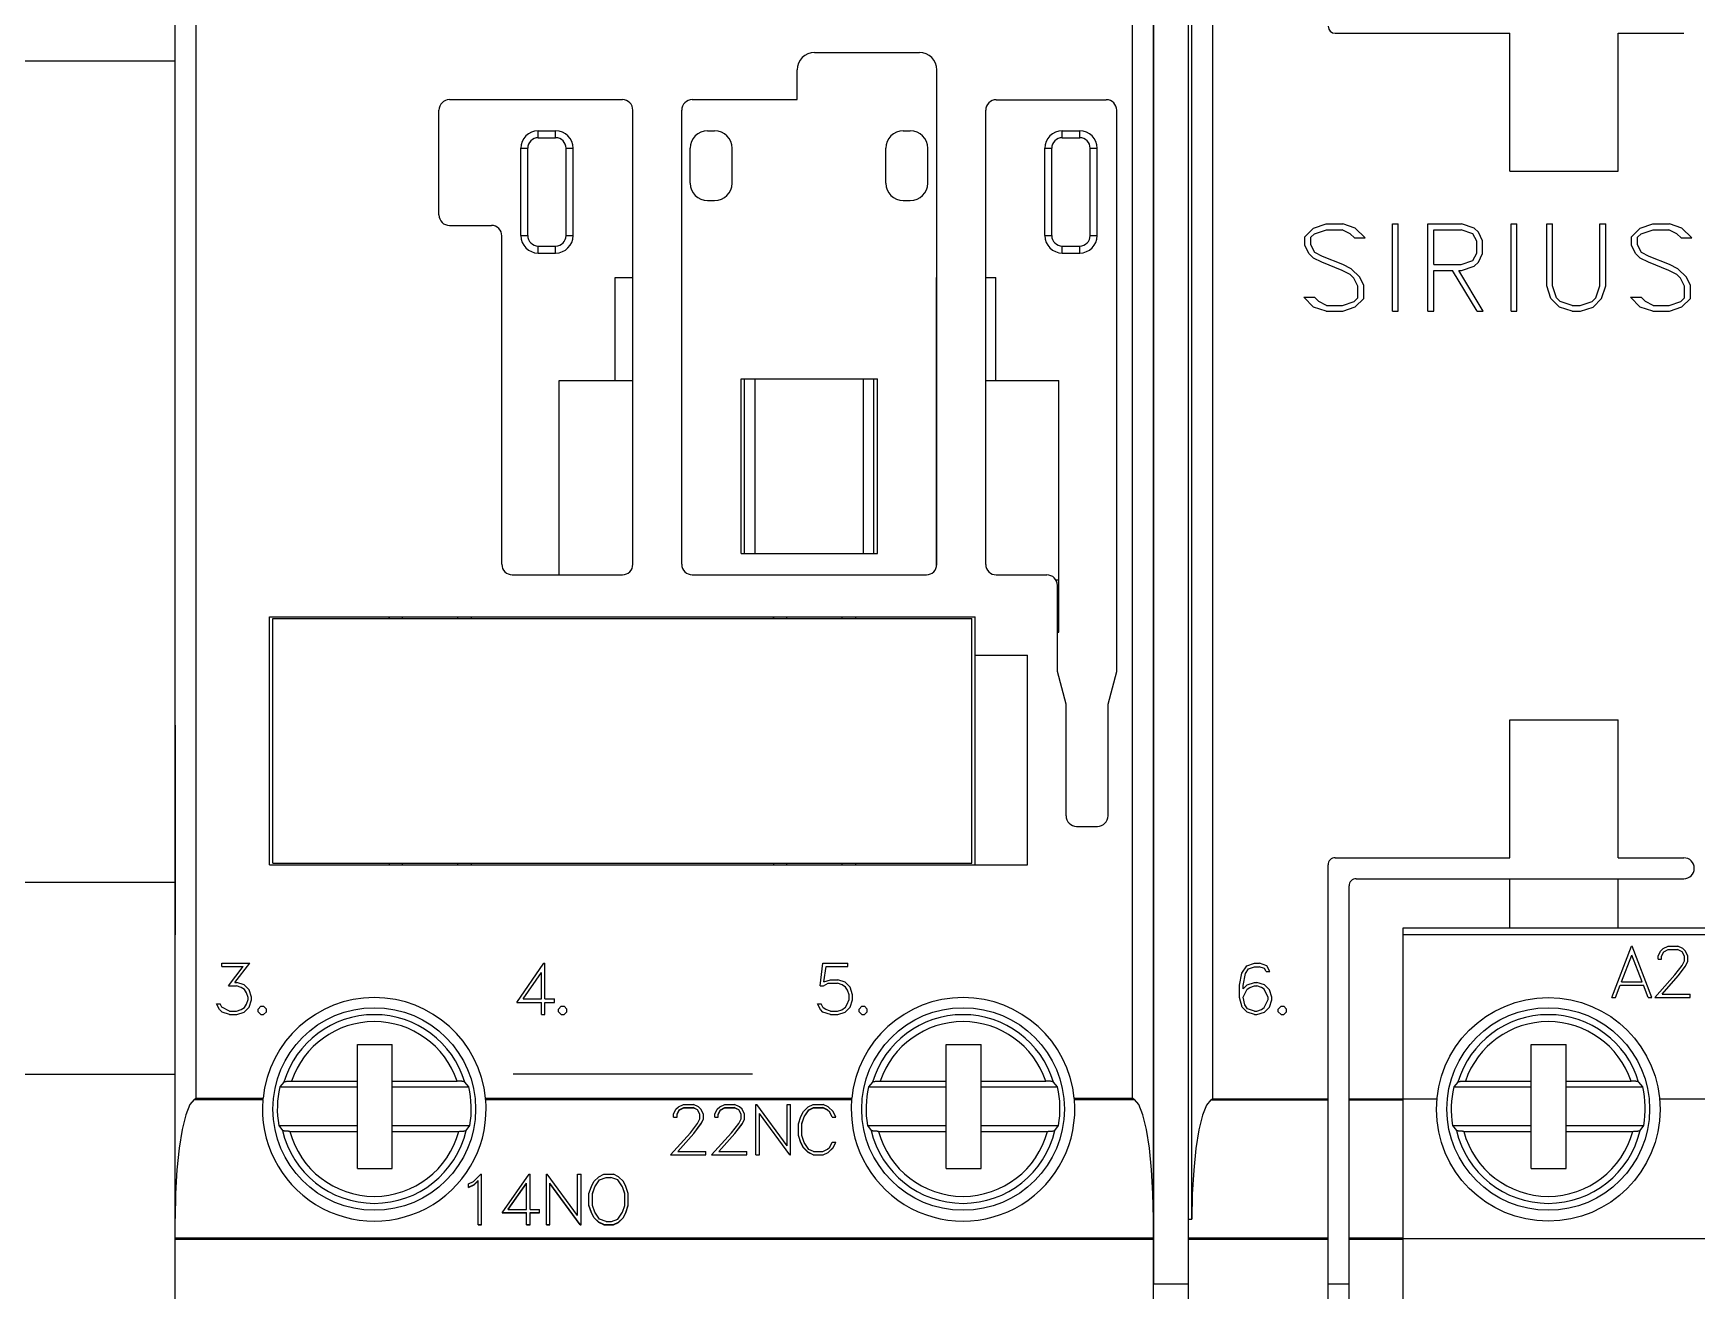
# Model space of a CAD drawing. Header units: millimetres. Extents: x -72 to 2978, y -1067 to 2817.
# Drawn here: x 168.97 to 216.58, y -832.9 to -796.91 of the extents above; entities that cross this region are included whole.
import ezdxf

# ---------------------------------------------------------------- set-up
doc = ezdxf.new("R2010")
doc.units = ezdxf.units.MM
doc.layers.add('10000_FRONT', color=7, linetype='Continuous')

msp = doc.modelspace()

# ---------------------------------------------------------------- linework, layer by layer
at = {"color": 6, "linetype": 'ByBlock'}
for p, q in [((166.649, -797.699), (173.033, -797.699)), ((166.749, -821.21), (173.033, -821.21)), ((166.649, -826.699), (173.033, -826.699))]:
    msp.add_line(p, q, dxfattribs=at)
for p, q in [((173.033, -816.71), (173.033, -822.71)), ((189.558, -826.699), (182.708, -826.699))]:
    msp.add_line(p, q)
at = {"layer": '10000_FRONT', "color": 7, "linetype": 'Continuous', "lineweight": 25}
for p, q in [((202.033, -837.209), (202.033, -780.209)), ((201.033, -836.009), (201.033, -781.409)), ((173.033, -836.189), (173.033, -782.209)), ((201.043, -832.699), (201.043, -784.699)), ((202.133, -830.848), (202.133, -786.57)), ((173.633, -827.393), (173.633, -790.025)), ((200.433, -827.393), (200.433, -790.025)), ((202.733, -827.404), (202.733, -790.014)), ((206.233, -796.909), (211.233, -796.909)), ((211.233, -800.859), (211.233, -796.909)), ((214.333, -796.909), (216.213, -796.909)), ((214.333, -800.859), (214.333, -796.909)), ((191.333, -797.457), (194.333, -797.457)), ((190.833, -798.809), (190.833, -797.957)), ((194.833, -812.109), (194.833, -797.957)), ((180.883, -798.809), (185.833, -798.809)), ((187.833, -798.809), (190.833, -798.809)), ((196.533, -798.811), (199.683, -798.811)), ((180.583, -802.109), (180.583, -799.109)), ((186.133, -812.109), (186.133, -799.109)), ((187.533, -812.109), (187.533, -799.109)), ((196.233, -812.111), (196.233, -799.111)), ((199.983, -815.176), (199.983, -799.111)), ((183.423, -799.699), (183.923, -799.699)), ((183.423, -799.899), (183.423, -799.699)), ((183.923, -799.899), (183.923, -799.699)), ((188.273, -799.699), (188.473, -799.699)), ((193.873, -799.699), (194.073, -799.699)), ((198.423, -799.699), (198.923, -799.699)), ((198.423, -799.899), (198.423, -799.699)), ((198.923, -799.899), (198.923, -799.699)), ((182.923, -800.199), (183.123, -800.199)), ((182.923, -802.699), (182.923, -800.199)), ((183.123, -802.699), (183.123, -800.199)), ((183.423, -799.899), (183.923, -799.899)), ((184.223, -800.199), (184.423, -800.199)), ((184.223, -802.699), (184.223, -800.199)), ((184.423, -802.699), (184.423, -800.199)), ((187.773, -801.199), (187.773, -800.199)), ((188.973, -801.199), (188.973, -800.199)), ((193.373, -801.199), (193.373, -800.199)), ((194.573, -801.199), (194.573, -800.199)), ((197.923, -800.199), (198.123, -800.199)), ((197.923, -802.699), (197.923, -800.199)), ((198.123, -802.699), (198.123, -800.199)), ((198.423, -799.899), (198.923, -799.899)), ((199.223, -800.199), (199.423, -800.199)), ((199.223, -802.699), (199.223, -800.199)), ((199.423, -802.699), (199.423, -800.199)), ((211.233, -800.859), (214.333, -800.859)), ((188.273, -801.699), (188.473, -801.699)), ((193.873, -801.699), (194.073, -801.699)), ((180.883, -802.409), (182.083, -802.409)), ((182.383, -812.109), (182.383, -802.709)), ((182.923, -802.699), (183.123, -802.699)), ((184.223, -802.699), (184.423, -802.699)), ((197.923, -802.699), (198.123, -802.699)), ((199.223, -802.699), (199.423, -802.699)), ((205.37, -802.731), (205.617, -802.485)), ((205.539, -802.749), (205.643, -802.645)), ((205.617, -802.485), (205.977, -802.365)), ((205.643, -802.645), (205.983, -802.531)), ((205.977, -802.365), (206.45, -802.365)), ((205.983, -802.531), (206.439, -802.531)), ((206.664, -802.645), (206.439, -802.531)), ((206.81, -802.483), (206.45, -802.365)), ((206.786, -802.766), (206.664, -802.645)), ((207.09, -802.766), (206.81, -802.483)), ((207.871, -802.365), (208.038, -802.365)), ((207.871, -804.864), (207.871, -802.365)), ((208.038, -804.864), (208.038, -802.365)), ((208.891, -802.365), (209.85, -802.365)), ((208.891, -804.864), (208.891, -802.365)), ((209.058, -802.531), (209.843, -802.531)), ((209.058, -803.531), (209.058, -802.531)), ((210.176, -802.646), (209.843, -802.531)), ((210.208, -802.485), (209.85, -802.365)), ((210.286, -802.862), (210.176, -802.646)), ((210.335, -802.606), (210.208, -802.485)), ((210.453, -802.85), (210.335, -802.606)), ((211.271, -802.365), (211.438, -802.365)), ((211.271, -804.864), (211.271, -802.365)), ((211.438, -804.864), (211.438, -802.365)), ((212.291, -802.365), (212.458, -802.365)), ((212.291, -804.142), (212.291, -802.365)), ((212.458, -804.137), (212.458, -802.365)), ((213.811, -802.365), (213.978, -802.365)), ((213.811, -804.137), (213.811, -802.365)), ((213.978, -804.142), (213.978, -802.365)), ((214.72, -802.731), (214.967, -802.485)), ((214.889, -802.749), (214.993, -802.645)), ((214.967, -802.485), (215.327, -802.365)), ((214.993, -802.645), (215.333, -802.531)), ((215.327, -802.365), (215.8, -802.365)), ((215.333, -802.531), (215.789, -802.531)), ((216.014, -802.645), (215.789, -802.531)), ((216.16, -802.483), (215.8, -802.365)), ((216.136, -802.766), (216.014, -802.645)), ((216.44, -802.766), (216.16, -802.483)), ((183.423, -802.999), (183.923, -802.999)), ((183.423, -803.199), (183.423, -802.999)), ((183.923, -803.199), (183.923, -802.999)), ((198.423, -802.999), (198.923, -802.999)), ((198.423, -803.199), (198.423, -802.999)), ((198.923, -803.199), (198.923, -802.999)), ((205.37, -802.981), (205.37, -802.731)), ((205.491, -803.223), (205.37, -802.981)), ((205.539, -802.966), (205.539, -802.749)), ((205.65, -803.185), (205.539, -802.966)), ((205.873, -803.297), (205.65, -803.185)), ((206.786, -802.766), (207.09, -802.766)), ((210.286, -803.2), (210.286, -802.862)), ((210.453, -803.212), (210.453, -802.85)), ((214.72, -802.981), (214.72, -802.731)), ((214.841, -803.223), (214.72, -802.981)), ((214.889, -802.966), (214.889, -802.749)), ((215, -803.185), (214.889, -802.966)), ((215.223, -803.297), (215, -803.185)), ((216.136, -802.766), (216.44, -802.766)), ((183.423, -803.199), (183.923, -803.199)), ((198.423, -803.199), (198.923, -803.199)), ((205.614, -803.347), (205.491, -803.223)), ((205.853, -803.464), (205.614, -803.347)), ((206.433, -803.697), (205.853, -803.464)), ((206.457, -803.532), (205.873, -803.297)), ((206.696, -803.647), (206.457, -803.532)), ((206.936, -803.888), (206.696, -803.647)), ((209.058, -803.531), (209.843, -803.531)), ((209.843, -803.531), (210.176, -803.417)), ((209.849, -803.698), (210.208, -803.577)), ((210.176, -803.417), (210.286, -803.2)), ((210.208, -803.577), (210.335, -803.456)), ((210.335, -803.456), (210.453, -803.212)), ((214.964, -803.347), (214.841, -803.223)), ((215.203, -803.464), (214.964, -803.347)), ((215.783, -803.697), (215.203, -803.464)), ((215.807, -803.532), (215.223, -803.297)), ((216.046, -803.647), (215.807, -803.532)), ((216.286, -803.888), (216.046, -803.647)), ((185.623, -803.899), (186.133, -803.899)), ((185.623, -806.849), (185.623, -803.899)), ((194.823, -803.899), (194.833, -803.899)), ((194.823, -812.186), (194.823, -803.899)), ((196.233, -803.899), (196.523, -803.899)), ((196.523, -806.849), (196.523, -803.899)), ((206.664, -803.814), (206.433, -803.697)), ((206.773, -803.923), (206.664, -803.814)), ((206.886, -804.148), (206.773, -803.923)), ((207.053, -804.13), (206.936, -803.888)), ((207.053, -804.498), (207.053, -804.13)), ((209.058, -803.698), (209.596, -803.698)), ((209.058, -804.864), (209.058, -803.698)), ((210.294, -804.864), (209.596, -803.698)), ((210.474, -804.864), (209.777, -803.698)), ((209.777, -803.698), (209.849, -803.698)), ((212.41, -804.502), (212.291, -804.142)), ((212.572, -804.477), (212.458, -804.137)), ((213.697, -804.477), (213.811, -804.137)), ((213.858, -804.502), (213.978, -804.142)), ((216.014, -803.814), (215.783, -803.697)), ((216.123, -803.923), (216.014, -803.814)), ((216.236, -804.148), (216.123, -803.923)), ((216.403, -804.13), (216.286, -803.888)), ((216.403, -804.498), (216.403, -804.13)), ((205.617, -804.745), (205.334, -804.463)), ((205.334, -804.463), (205.64, -804.463)), ((205.764, -804.583), (205.64, -804.463)), ((205.987, -804.697), (205.764, -804.583)), ((206.442, -804.697), (206.782, -804.583)), ((206.782, -804.583), (206.886, -804.479)), ((206.81, -804.743), (207.053, -804.498)), ((206.886, -804.479), (206.886, -804.148)), ((212.654, -804.744), (212.41, -804.502)), ((212.678, -804.584), (212.572, -804.477)), ((213.02, -804.698), (212.678, -804.584)), ((213.247, -804.698), (213.589, -804.584)), ((213.589, -804.584), (213.697, -804.477)), ((213.615, -804.744), (213.858, -804.502)), ((214.967, -804.745), (214.684, -804.463)), ((214.684, -804.463), (214.99, -804.463)), ((215.114, -804.583), (214.99, -804.463)), ((215.337, -804.697), (215.114, -804.583)), ((215.792, -804.697), (216.132, -804.583)), ((216.132, -804.583), (216.236, -804.479)), ((216.16, -804.743), (216.403, -804.498)), ((216.236, -804.479), (216.236, -804.148)), ((205.977, -804.864), (205.617, -804.745)), ((205.977, -804.864), (206.45, -804.864)), ((205.987, -804.697), (206.442, -804.697)), ((206.45, -804.864), (206.81, -804.743)), ((207.871, -804.864), (208.038, -804.864)), ((208.891, -804.864), (209.058, -804.864)), ((210.294, -804.864), (210.474, -804.864)), ((211.271, -804.864), (211.438, -804.864)), ((213.014, -804.864), (212.654, -804.744)), ((213.014, -804.864), (213.255, -804.864)), ((213.02, -804.698), (213.247, -804.698)), ((213.255, -804.864), (213.615, -804.744)), ((215.327, -804.864), (214.967, -804.745)), ((215.327, -804.864), (215.8, -804.864)), ((215.337, -804.697), (215.792, -804.697)), ((215.8, -804.864), (216.16, -804.743)), ((184.023, -806.849), (186.133, -806.849)), ((184.023, -812.409), (184.023, -806.849)), ((189.23, -806.799), (193.133, -806.799)), ((189.23, -811.799), (189.23, -806.799)), ((189.233, -811.799), (189.233, -806.799)), ((189.333, -811.799), (189.333, -806.799)), ((189.633, -811.799), (189.633, -806.799)), ((192.733, -811.799), (192.733, -806.799)), ((193.033, -811.799), (193.033, -806.799)), ((193.133, -811.799), (193.133, -806.799)), ((193.133, -811.799), (193.133, -806.799)), ((194.823, -806.849), (194.833, -806.849)), ((196.233, -806.849), (196.523, -806.849)), ((196.523, -806.849), (198.323, -806.849)), ((198.323, -814.049), (198.323, -806.849)), ((189.23, -811.799), (193.133, -811.799)), ((182.683, -812.409), (185.833, -812.409)), ((187.833, -812.409), (194.533, -812.409)), ((196.533, -812.411), (197.983, -812.411)), ((198.235, -812.549), (198.323, -812.549)), ((198.283, -815.176), (198.283, -812.711)), ((175.733, -813.609), (195.933, -813.609)), ((175.733, -820.709), (175.733, -813.609)), ((175.833, -813.659), (195.833, -813.659)), ((175.833, -820.659), (175.833, -813.659)), ((179.541, -813.659), (179.541, -813.609)), ((181.125, -813.659), (181.125, -813.609)), ((190.541, -813.659), (190.541, -813.609)), ((192.125, -813.659), (192.125, -813.609)), ((195.833, -820.659), (195.833, -813.659)), ((195.933, -820.709), (195.933, -813.609)), ((198.283, -814.049), (198.323, -814.049)), ((195.933, -814.709), (197.433, -814.709)), ((197.433, -820.709), (197.433, -814.709)), ((198.533, -816.109), (198.283, -815.176)), ((199.733, -816.109), (199.983, -815.176)), ((198.533, -819.309), (198.533, -816.109)), ((199.733, -819.309), (199.733, -816.109)), ((211.233, -816.559), (214.333, -816.559)), ((211.233, -820.509), (211.233, -816.559)), ((214.333, -820.509), (214.333, -816.559)), ((198.833, -819.609), (199.433, -819.609)), ((175.733, -820.709), (197.433, -820.709)), ((175.833, -820.659), (195.833, -820.659)), ((179.541, -820.709), (179.541, -820.659)), ((181.125, -820.709), (181.125, -820.659)), ((190.541, -820.709), (190.541, -820.659)), ((192.125, -820.709), (192.125, -820.659)), ((206.033, -837.209), (206.033, -820.709)), ((206.233, -820.509), (211.233, -820.509)), ((214.333, -820.509), (216.213, -820.509)), ((206.833, -821.109), (216.213, -821.109)), ((211.233, -822.509), (211.233, -821.109)), ((214.333, -822.509), (214.333, -821.109)), ((206.633, -836.209), (206.633, -821.309)), ((208.183, -822.509), (218.033, -822.509)), ((208.183, -836.209), (208.183, -822.509)), ((208.183, -822.709), (218.033, -822.709)), ((214.153, -824.506), (214.714, -823.036)), ((214.714, -823.036), (214.735, -823.036)), ((215.297, -824.506), (214.735, -823.036)), ((215.475, -823.32), (215.545, -823.177)), ((215.545, -823.177), (215.618, -823.106)), ((215.618, -823.106), (215.762, -823.036)), ((215.64, -823.199), (215.769, -823.134)), ((215.762, -823.036), (216.044, -823.036)), ((215.769, -823.134), (216.035, -823.134)), ((216.165, -823.199), (216.035, -823.134)), ((216.186, -823.107), (216.044, -823.036)), ((216.259, -823.178), (216.186, -823.107)), ((216.33, -823.322), (216.259, -823.178)), ((174.366, -823.526), (175.174, -823.526)), ((174.366, -823.624), (174.366, -823.526)), ((174.366, -823.624), (174.981, -823.624)), ((174.557, -824.174), (174.981, -823.624)), ((174.743, -824.074), (175.174, -823.526)), ((182.812, -824.646), (183.589, -823.526)), ((183.589, -823.526), (183.613, -823.526)), ((183.613, -824.548), (183.613, -823.526)), ((191.496, -824.169), (191.568, -823.526)), ((191.568, -823.526), (192.284, -823.526)), ((191.601, -824.062), (191.665, -823.624)), ((191.665, -823.624), (192.284, -823.624)), ((192.284, -823.624), (192.284, -823.526)), ((203.566, -823.81), (203.71, -823.597)), ((203.71, -823.597), (203.923, -823.526)), ((203.758, -823.683), (203.927, -823.625)), ((203.923, -823.526), (204.065, -823.526)), ((203.927, -823.625), (204.06, -823.625)), ((204.215, -823.679), (204.06, -823.625)), ((204.28, -823.597), (204.065, -823.526)), ((204.362, -823.763), (204.28, -823.597)), ((214.427, -824.058), (214.725, -823.293)), ((215.023, -824.058), (214.725, -823.293)), ((215.475, -823.409), (215.475, -823.32)), ((215.475, -823.409), (215.575, -823.409)), ((215.575, -823.328), (215.64, -823.199)), ((215.575, -823.409), (215.575, -823.328)), ((215.96, -823.863), (216.163, -823.591)), ((216.051, -823.885), (216.259, -823.608)), ((216.163, -823.591), (216.23, -823.457)), ((216.23, -823.328), (216.165, -823.199)), ((216.23, -823.457), (216.23, -823.328)), ((216.259, -823.608), (216.33, -823.467)), ((216.33, -823.467), (216.33, -823.322)), ((174.743, -824.074), (174.796, -824.074)), ((175.007, -824.144), (174.796, -824.074)), ((182.99, -824.548), (183.515, -823.792)), ((183.515, -824.548), (183.515, -823.792)), ((191.586, -824.169), (191.723, -824.1)), ((191.601, -824.062), (191.786, -824.002)), ((191.723, -824.1), (191.992, -824.1)), ((191.786, -824.002), (191.996, -824.002)), ((192.123, -824.145), (191.992, -824.1)), ((192.207, -824.072), (191.996, -824.002)), ((192.351, -824.216), (192.207, -824.072)), ((203.498, -824.156), (203.566, -823.81)), ((203.598, -824.16), (203.667, -823.821)), ((203.667, -823.821), (203.758, -823.683)), ((203.712, -824.144), (203.923, -824.074)), ((203.923, -824.074), (203.996, -824.074)), ((204.207, -824.144), (203.996, -824.074)), ((204.258, -823.763), (204.215, -823.679)), ((204.258, -823.763), (204.362, -823.763)), ((214.427, -824.058), (215.023, -824.058)), ((215.387, -824.506), (215.96, -823.863)), ((215.595, -824.408), (216.051, -823.885)), ((174.557, -824.174), (174.792, -824.174)), ((174.923, -824.219), (174.792, -824.174)), ((175.015, -824.279), (174.923, -824.219)), ((175.151, -824.288), (175.007, -824.144)), ((175.076, -824.372), (175.015, -824.279)), ((175.121, -824.503), (175.076, -824.372)), ((175.076, -824.7), (175.121, -824.567)), ((175.121, -824.567), (175.121, -824.503)), ((175.221, -824.499), (175.151, -824.288)), ((175.151, -824.783), (175.221, -824.571)), ((175.221, -824.571), (175.221, -824.499)), ((182.99, -824.548), (183.515, -824.548)), ((183.613, -824.548), (183.888, -824.548)), ((183.888, -824.646), (183.888, -824.548)), ((191.496, -824.169), (191.586, -824.169)), ((192.215, -824.207), (192.123, -824.145)), ((192.276, -824.299), (192.215, -824.207)), ((192.262, -824.722), (192.321, -824.565)), ((192.321, -824.431), (192.276, -824.299)), ((192.321, -824.565), (192.321, -824.431)), ((192.421, -824.428), (192.351, -824.216)), ((192.351, -824.782), (192.421, -824.57)), ((192.421, -824.57), (192.421, -824.428)), ((203.498, -824.503), (203.498, -824.156)), ((203.568, -824.783), (203.498, -824.503)), ((203.598, -824.258), (203.712, -824.144)), ((203.598, -824.258), (203.598, -824.16)), ((203.598, -824.502), (203.713, -824.27)), ((203.65, -824.713), (203.598, -824.502)), ((203.713, -824.27), (203.796, -824.218)), ((203.796, -824.218), (203.927, -824.173)), ((203.927, -824.173), (203.992, -824.173)), ((204.123, -824.218), (203.992, -824.173)), ((204.205, -824.27), (204.123, -824.218)), ((204.321, -824.504), (204.205, -824.27)), ((204.205, -824.798), (204.321, -824.564)), ((204.351, -824.288), (204.207, -824.144)), ((204.321, -824.564), (204.321, -824.504)), ((204.421, -824.499), (204.351, -824.288)), ((204.351, -824.783), (204.421, -824.571)), ((204.421, -824.571), (204.421, -824.499)), ((214.153, -824.506), (214.255, -824.506)), ((214.255, -824.506), (214.39, -824.156)), ((214.39, -824.156), (215.06, -824.156)), ((215.196, -824.506), (215.06, -824.156)), ((215.196, -824.506), (215.297, -824.506)), ((215.387, -824.506), (216.398, -824.506)), ((215.595, -824.408), (216.398, -824.408)), ((216.398, -824.506), (216.398, -824.408)), ((174.3, -824.854), (174.22, -824.692)), ((174.22, -824.692), (174.323, -824.692)), ((174.375, -824.926), (174.3, -824.854)), ((174.37, -824.788), (174.323, -824.692)), ((174.592, -824.898), (174.37, -824.788)), ((174.586, -824.996), (174.375, -824.926)), ((174.586, -824.996), (174.796, -824.996)), ((174.592, -824.898), (174.792, -824.898)), ((174.792, -824.898), (174.923, -824.852)), ((174.796, -824.996), (175.007, -824.925)), ((174.923, -824.852), (175.015, -824.792)), ((175.007, -824.925), (175.151, -824.783)), ((175.015, -824.792), (175.076, -824.7)), ((175.406, -824.837), (175.485, -824.758)), ((175.406, -824.917), (175.406, -824.837)), ((175.485, -824.996), (175.406, -824.917)), ((175.485, -824.758), (175.565, -824.758)), ((175.485, -824.996), (175.565, -824.996)), ((175.643, -824.837), (175.565, -824.758)), ((175.565, -824.996), (175.643, -824.917)), ((175.643, -824.917), (175.643, -824.837)), ((182.812, -824.646), (183.515, -824.646)), ((183.515, -824.996), (183.515, -824.646)), ((183.515, -824.996), (183.613, -824.996)), ((183.613, -824.646), (183.888, -824.646)), ((183.613, -824.996), (183.613, -824.646)), ((184.006, -824.837), (184.085, -824.758)), ((184.006, -824.917), (184.006, -824.837)), ((184.085, -824.996), (184.006, -824.917)), ((184.085, -824.758), (184.165, -824.758)), ((184.085, -824.996), (184.165, -824.996)), ((184.243, -824.837), (184.165, -824.758)), ((184.165, -824.996), (184.243, -824.917)), ((184.243, -824.917), (184.243, -824.837)), ((191.5, -824.854), (191.42, -824.692)), ((191.42, -824.692), (191.523, -824.692)), ((191.575, -824.926), (191.5, -824.854)), ((191.577, -824.799), (191.523, -824.692)), ((191.786, -824.996), (191.575, -824.926)), ((191.659, -824.852), (191.577, -824.799)), ((191.79, -824.898), (191.659, -824.852)), ((191.786, -824.996), (191.996, -824.996)), ((191.79, -824.898), (191.992, -824.898)), ((191.992, -824.898), (192.117, -824.857)), ((191.996, -824.996), (192.207, -824.925)), ((192.117, -824.857), (192.223, -824.781)), ((192.207, -824.925), (192.351, -824.782)), ((192.223, -824.781), (192.262, -824.722)), ((192.606, -824.837), (192.685, -824.758)), ((192.606, -824.917), (192.606, -824.837)), ((192.685, -824.996), (192.606, -824.917)), ((192.685, -824.758), (192.765, -824.758)), ((192.685, -824.996), (192.765, -824.996)), ((192.843, -824.837), (192.765, -824.758)), ((192.765, -824.996), (192.843, -824.917)), ((192.843, -824.917), (192.843, -824.837)), ((203.712, -824.925), (203.568, -824.783)), ((203.729, -824.829), (203.65, -824.713)), ((203.923, -824.996), (203.712, -824.925)), ((203.927, -824.896), (203.729, -824.829)), ((203.923, -824.996), (203.996, -824.996)), ((203.927, -824.896), (203.992, -824.896)), ((203.992, -824.896), (204.123, -824.85)), ((203.996, -824.996), (204.207, -824.925)), ((204.123, -824.85), (204.205, -824.798)), ((204.207, -824.925), (204.351, -824.783)), ((204.606, -824.837), (204.685, -824.758)), ((204.606, -824.917), (204.606, -824.837)), ((204.685, -824.996), (204.606, -824.917)), ((204.685, -824.758), (204.765, -824.758)), ((204.685, -824.996), (204.765, -824.996)), ((204.843, -824.837), (204.765, -824.758)), ((204.765, -824.996), (204.843, -824.917)), ((204.843, -824.917), (204.843, -824.837)), ((178.248, -825.849), (179.248, -825.849)), ((178.248, -826.899), (178.248, -825.849)), ((179.248, -826.899), (179.248, -825.849)), ((195.098, -825.849), (196.098, -825.849)), ((195.098, -826.899), (195.098, -825.849)), ((196.098, -826.899), (196.098, -825.849)), ((211.848, -825.849), (212.848, -825.849)), ((211.848, -826.899), (211.848, -825.849)), ((212.848, -826.899), (212.848, -825.849)), ((176.146, -826.928), (176.03, -827.069)), ((176.146, -826.928), (176.148, -826.925)), ((176.148, -826.925), (176.153, -826.923)), ((176.153, -826.923), (176.158, -826.92)), ((176.158, -826.92), (176.164, -826.918)), ((176.164, -826.918), (176.172, -826.916)), ((176.172, -826.916), (176.181, -826.914)), ((176.181, -826.914), (176.191, -826.911)), ((176.191, -826.911), (176.202, -826.91)), ((176.202, -826.91), (176.213, -826.908)), ((176.213, -826.908), (176.226, -826.906)), ((176.226, -826.906), (176.24, -826.905)), ((176.24, -826.905), (176.254, -826.903)), ((176.254, -826.903), (176.269, -826.902)), ((176.269, -826.902), (176.283, -826.901)), ((176.283, -826.901), (176.299, -826.9)), ((176.299, -826.9), (176.315, -826.9)), ((176.315, -826.9), (176.332, -826.899)), ((176.332, -826.899), (176.348, -826.899)), ((176.348, -826.899), (176.364, -826.899)), ((176.364, -826.899), (178.248, -826.899)), ((178.248, -827.069), (178.248, -826.899)), ((179.248, -826.899), (181.102, -826.899)), ((179.248, -827.069), (179.248, -826.899)), ((181.115, -826.899), (181.102, -826.899)), ((181.128, -826.899), (181.115, -826.899)), ((181.142, -826.899), (181.128, -826.899)), ((181.156, -826.9), (181.142, -826.899)), ((181.169, -826.9), (181.156, -826.9)), ((181.182, -826.901), (181.169, -826.9)), ((181.194, -826.902), (181.182, -826.901)), ((181.206, -826.903), (181.194, -826.902)), ((181.218, -826.904), (181.206, -826.903)), ((181.23, -826.905), (181.218, -826.904)), ((181.241, -826.906), (181.23, -826.905)), ((181.252, -826.908), (181.241, -826.906)), ((181.261, -826.909), (181.252, -826.908)), ((181.27, -826.911), (181.261, -826.909)), ((181.279, -826.912), (181.27, -826.911)), ((181.287, -826.914), (181.279, -826.912)), ((181.295, -826.916), (181.287, -826.914)), ((181.301, -826.918), (181.295, -826.916)), ((181.306, -826.919), (181.301, -826.918)), ((181.311, -826.921), (181.306, -826.919)), ((181.315, -826.923), (181.311, -826.921)), ((181.318, -826.926), (181.315, -826.923)), ((181.32, -826.928), (181.318, -826.926)), ((181.436, -827.069), (181.321, -826.928)), ((192.996, -826.928), (192.88, -827.069)), ((192.996, -826.928), (192.998, -826.925)), ((192.998, -826.925), (193.003, -826.923)), ((193.003, -826.923), (193.008, -826.92)), ((193.008, -826.92), (193.014, -826.918)), ((193.014, -826.918), (193.022, -826.916)), ((193.022, -826.916), (193.031, -826.914)), ((193.031, -826.914), (193.041, -826.911)), ((193.041, -826.911), (193.052, -826.91)), ((193.052, -826.91), (193.063, -826.908)), ((193.063, -826.908), (193.076, -826.906)), ((193.076, -826.906), (193.09, -826.905)), ((193.09, -826.905), (193.104, -826.903)), ((193.104, -826.903), (193.119, -826.902)), ((193.119, -826.902), (193.133, -826.901)), ((193.133, -826.901), (193.149, -826.9)), ((193.149, -826.9), (193.165, -826.9)), ((193.165, -826.9), (193.182, -826.899)), ((193.182, -826.899), (193.198, -826.899)), ((193.198, -826.899), (193.214, -826.899)), ((193.214, -826.899), (195.098, -826.899)), ((195.098, -827.069), (195.098, -826.899)), ((196.098, -826.899), (197.952, -826.899)), ((196.098, -827.069), (196.098, -826.899)), ((197.965, -826.899), (197.952, -826.899)), ((197.978, -826.899), (197.965, -826.899)), ((197.992, -826.899), (197.978, -826.899)), ((198.006, -826.9), (197.992, -826.899)), ((198.019, -826.9), (198.006, -826.9)), ((198.032, -826.901), (198.019, -826.9)), ((198.044, -826.902), (198.032, -826.901)), ((198.056, -826.903), (198.044, -826.902)), ((198.068, -826.904), (198.056, -826.903)), ((198.08, -826.905), (198.068, -826.904)), ((198.091, -826.906), (198.08, -826.905)), ((198.102, -826.908), (198.091, -826.906)), ((198.111, -826.909), (198.102, -826.908)), ((198.12, -826.911), (198.111, -826.909)), ((198.129, -826.912), (198.12, -826.911)), ((198.137, -826.914), (198.129, -826.912)), ((198.145, -826.916), (198.137, -826.914)), ((198.151, -826.918), (198.145, -826.916)), ((198.156, -826.919), (198.151, -826.918)), ((198.161, -826.921), (198.156, -826.919)), ((198.165, -826.923), (198.161, -826.921)), ((198.168, -826.926), (198.165, -826.923)), ((198.17, -826.928), (198.168, -826.926)), ((198.286, -827.069), (198.171, -826.928)), ((209.746, -826.928), (209.63, -827.069)), ((209.746, -826.928), (209.748, -826.925)), ((209.748, -826.925), (209.753, -826.923)), ((209.753, -826.923), (209.758, -826.92)), ((209.758, -826.92), (209.764, -826.918)), ((209.764, -826.918), (209.772, -826.916)), ((209.772, -826.916), (209.781, -826.914)), ((209.781, -826.914), (209.791, -826.911)), ((209.791, -826.911), (209.802, -826.91)), ((209.802, -826.91), (209.813, -826.908)), ((209.813, -826.908), (209.826, -826.906)), ((209.826, -826.906), (209.84, -826.905)), ((209.84, -826.905), (209.854, -826.903)), ((209.854, -826.903), (209.869, -826.902)), ((209.869, -826.902), (209.883, -826.901)), ((209.883, -826.901), (209.899, -826.9)), ((209.899, -826.9), (209.915, -826.9)), ((209.915, -826.9), (209.932, -826.899)), ((209.932, -826.899), (209.948, -826.899)), ((209.948, -826.899), (209.964, -826.899)), ((209.964, -826.899), (211.848, -826.899)), ((211.848, -827.069), (211.848, -826.899)), ((212.848, -826.899), (214.702, -826.899)), ((212.848, -827.069), (212.848, -826.899)), ((214.715, -826.899), (214.702, -826.899)), ((214.728, -826.899), (214.715, -826.899)), ((214.742, -826.899), (214.728, -826.899)), ((214.756, -826.9), (214.742, -826.899)), ((214.769, -826.9), (214.756, -826.9)), ((214.782, -826.901), (214.769, -826.9)), ((214.794, -826.902), (214.782, -826.901)), ((214.806, -826.903), (214.794, -826.902)), ((214.818, -826.904), (214.806, -826.903)), ((214.83, -826.905), (214.818, -826.904)), ((214.841, -826.906), (214.83, -826.905)), ((214.852, -826.908), (214.841, -826.906)), ((214.861, -826.909), (214.852, -826.908)), ((214.87, -826.911), (214.861, -826.909)), ((214.879, -826.912), (214.87, -826.911)), ((214.887, -826.914), (214.879, -826.912)), ((214.895, -826.916), (214.887, -826.914)), ((214.901, -826.918), (214.895, -826.916)), ((214.906, -826.919), (214.901, -826.918)), ((214.911, -826.921), (214.906, -826.919)), ((214.915, -826.923), (214.911, -826.921)), ((214.918, -826.926), (214.915, -826.923)), ((214.92, -826.928), (214.918, -826.926)), ((215.036, -827.069), (214.921, -826.928)), ((173.573, -827.428), (173.582, -827.423)), ((173.573, -827.428), (175.545, -827.428)), ((173.582, -827.423), (173.59, -827.418)), ((173.59, -827.418), (173.599, -827.413)), ((173.599, -827.413), (173.607, -827.408)), ((173.607, -827.408), (173.616, -827.403)), ((173.616, -827.403), (173.624, -827.398)), ((173.624, -827.398), (173.633, -827.393)), ((173.633, -827.393), (175.549, -827.393)), ((175.545, -827.428), (175.546, -827.423)), ((175.546, -827.418), (175.547, -827.413)), ((175.546, -827.423), (175.546, -827.418)), ((175.547, -827.408), (175.548, -827.403)), ((175.547, -827.413), (175.547, -827.408)), ((175.548, -827.398), (175.549, -827.393)), ((175.548, -827.403), (175.548, -827.398)), ((176.03, -827.069), (178.248, -827.069)), ((178.248, -828.169), (178.248, -827.069)), ((179.248, -827.069), (181.436, -827.069)), ((179.248, -828.169), (179.248, -827.069)), ((181.918, -827.398), (181.917, -827.393)), ((181.917, -827.393), (192.399, -827.393)), ((181.918, -827.403), (181.918, -827.398)), ((181.919, -827.408), (181.918, -827.403)), ((181.919, -827.413), (181.919, -827.408)), ((181.92, -827.418), (181.919, -827.413)), ((181.92, -827.423), (181.92, -827.418)), ((181.921, -827.428), (181.92, -827.423)), ((181.921, -827.428), (192.395, -827.428)), ((192.395, -827.428), (192.396, -827.423)), ((192.396, -827.418), (192.397, -827.413)), ((192.396, -827.423), (192.396, -827.418)), ((192.397, -827.408), (192.398, -827.403)), ((192.397, -827.413), (192.397, -827.408)), ((192.398, -827.398), (192.399, -827.393)), ((192.398, -827.403), (192.398, -827.398)), ((192.88, -827.069), (195.098, -827.069)), ((195.098, -828.169), (195.098, -827.069)), ((196.098, -827.069), (198.286, -827.069)), ((196.098, -828.169), (196.098, -827.069)), ((198.768, -827.398), (198.767, -827.393)), ((198.767, -827.393), (200.433, -827.393)), ((198.768, -827.403), (198.768, -827.398)), ((198.769, -827.408), (198.768, -827.403)), ((198.769, -827.413), (198.769, -827.408)), ((198.77, -827.418), (198.769, -827.413)), ((198.77, -827.423), (198.77, -827.418)), ((198.771, -827.428), (198.77, -827.423)), ((198.771, -827.428), (200.493, -827.428)), ((200.442, -827.398), (200.433, -827.393)), ((200.45, -827.403), (200.442, -827.398)), ((200.459, -827.408), (200.45, -827.403)), ((200.467, -827.413), (200.459, -827.408)), ((200.476, -827.418), (200.467, -827.413)), ((200.484, -827.423), (200.476, -827.418)), ((200.493, -827.428), (200.484, -827.423)), ((202.673, -827.439), (202.682, -827.434)), ((202.673, -827.439), (206.033, -827.439)), ((202.682, -827.434), (202.69, -827.429)), ((202.69, -827.429), (202.699, -827.424)), ((202.699, -827.424), (202.707, -827.419)), ((202.707, -827.419), (202.716, -827.414)), ((202.716, -827.414), (202.724, -827.409)), ((202.724, -827.409), (202.733, -827.404)), ((202.733, -827.404), (206.033, -827.404)), ((206.633, -827.404), (208.183, -827.404)), ((206.633, -827.439), (208.183, -827.439)), ((208.183, -827.409), (209.147, -827.409)), ((209.63, -827.069), (211.848, -827.069)), ((211.848, -828.169), (211.848, -827.069)), ((212.848, -827.069), (215.036, -827.069)), ((212.848, -828.169), (212.848, -827.069)), ((215.519, -827.409), (218.033, -827.409)), ((187.298, -827.847), (187.368, -827.706)), ((187.298, -827.934), (187.298, -827.847)), ((187.298, -827.928), (187.398, -827.928)), ((187.298, -827.934), (187.398, -827.934)), ((187.368, -827.706), (187.441, -827.636)), ((187.398, -827.849), (187.463, -827.722)), ((187.398, -827.855), (187.463, -827.728)), ((187.398, -827.934), (187.398, -827.849)), ((187.441, -827.636), (187.584, -827.567)), ((187.463, -827.722), (187.592, -827.658)), ((187.463, -827.728), (187.592, -827.663)), ((187.463, -827.728), (187.463, -827.722)), ((187.584, -827.567), (187.867, -827.567)), ((187.592, -827.658), (187.858, -827.658)), ((187.592, -827.663), (187.592, -827.658)), ((187.592, -827.663), (187.858, -827.663)), ((187.988, -827.722), (187.858, -827.658)), ((187.858, -827.663), (187.858, -827.658)), ((187.988, -827.727), (187.858, -827.663)), ((188.009, -827.637), (187.867, -827.567)), ((188.052, -827.849), (187.988, -827.722)), ((187.988, -827.727), (187.988, -827.722)), ((188.052, -827.855), (187.988, -827.727)), ((188.082, -827.707), (188.009, -827.637)), ((188.052, -827.982), (188.052, -827.849)), ((188.153, -827.849), (188.082, -827.707)), ((188.153, -827.992), (188.153, -827.849)), ((188.475, -827.847), (188.545, -827.706)), ((188.475, -827.934), (188.475, -827.847)), ((188.475, -827.928), (188.575, -827.928)), ((188.475, -827.934), (188.575, -827.934)), ((188.545, -827.706), (188.618, -827.636)), ((188.575, -827.849), (188.64, -827.722)), ((188.575, -827.855), (188.64, -827.728)), ((188.575, -827.934), (188.575, -827.849)), ((188.618, -827.636), (188.762, -827.567)), ((188.64, -827.722), (188.769, -827.658)), ((188.64, -827.728), (188.769, -827.663)), ((188.64, -827.728), (188.64, -827.722)), ((188.762, -827.567), (189.044, -827.567)), ((188.769, -827.658), (189.035, -827.658)), ((188.769, -827.663), (188.769, -827.658)), ((188.769, -827.663), (189.035, -827.663)), ((189.165, -827.722), (189.035, -827.658)), ((189.035, -827.663), (189.035, -827.658)), ((189.165, -827.727), (189.035, -827.663)), ((189.186, -827.637), (189.044, -827.567)), ((189.229, -827.849), (189.165, -827.722)), ((189.165, -827.727), (189.165, -827.722)), ((189.229, -827.855), (189.165, -827.727)), ((189.259, -827.707), (189.186, -827.637)), ((189.229, -827.982), (189.229, -827.849)), ((189.33, -827.849), (189.259, -827.707)), ((189.33, -827.992), (189.33, -827.849)), ((189.657, -827.567), (189.68, -827.567)), ((189.657, -829.015), (189.657, -827.567)), ((190.551, -828.75), (189.68, -827.567)), ((190.625, -829.009), (189.755, -827.826)), ((189.755, -829.015), (189.755, -827.826)), ((190.625, -829.015), (189.755, -827.832)), ((190.551, -827.567), (190.649, -827.567)), ((190.551, -828.75), (190.551, -827.567)), ((190.649, -829.015), (190.649, -827.567)), ((190.876, -828.12), (190.945, -827.914)), ((190.945, -827.914), (191.013, -827.775)), ((190.974, -828.118), (191.041, -827.921)), ((190.974, -828.124), (191.041, -827.927)), ((191.013, -827.775), (191.154, -827.637)), ((191.041, -827.921), (191.174, -827.722)), ((191.041, -827.927), (191.174, -827.728)), ((191.041, -827.927), (191.041, -827.921)), ((191.154, -827.637), (191.297, -827.567)), ((191.174, -827.722), (191.306, -827.658)), ((191.174, -827.728), (191.306, -827.663)), ((191.174, -827.728), (191.174, -827.722)), ((191.297, -827.567), (191.579, -827.567)), ((191.306, -827.658), (191.572, -827.658)), ((191.306, -827.663), (191.306, -827.658)), ((191.306, -827.663), (191.572, -827.663)), ((191.703, -827.724), (191.572, -827.658)), ((191.572, -827.663), (191.572, -827.658)), ((191.703, -827.729), (191.572, -827.663)), ((191.723, -827.636), (191.579, -827.567)), ((191.768, -827.788), (191.703, -827.724)), ((191.703, -827.729), (191.703, -827.724)), ((191.768, -827.794), (191.703, -827.729)), ((191.864, -827.774), (191.723, -827.636)), ((191.841, -827.928), (191.768, -827.788)), ((191.768, -827.794), (191.768, -827.788)), ((191.841, -827.934), (191.768, -827.794)), ((191.841, -827.928), (191.941, -827.928)), ((191.841, -827.934), (191.841, -827.928)), ((191.841, -827.934), (191.944, -827.934)), ((191.944, -827.934), (191.864, -827.774)), ((175.997, -828.169), (178.248, -828.169)), ((175.997, -828.169), (176.103, -828.31)), ((176.105, -828.312), (176.103, -828.31)), ((176.108, -828.314), (176.105, -828.312)), ((176.112, -828.316), (176.108, -828.314)), ((176.116, -828.318), (176.112, -828.316)), ((176.122, -828.32), (176.116, -828.318)), ((176.128, -828.322), (176.122, -828.32)), ((176.135, -828.324), (176.128, -828.322)), ((176.143, -828.325), (176.135, -828.324)), ((176.151, -828.327), (176.143, -828.325)), ((176.16, -828.329), (176.151, -828.327)), ((176.169, -828.33), (176.16, -828.329)), ((176.179, -828.331), (176.169, -828.33)), ((176.19, -828.333), (176.179, -828.331)), ((176.201, -828.334), (176.19, -828.333)), ((176.213, -828.335), (176.201, -828.334)), ((176.225, -828.336), (176.213, -828.335)), ((176.237, -828.337), (176.225, -828.336)), ((176.25, -828.337), (176.237, -828.337)), ((176.263, -828.338), (176.25, -828.337)), ((176.276, -828.338), (176.263, -828.338)), ((176.29, -828.339), (176.276, -828.338)), ((176.303, -828.339), (176.29, -828.339)), ((176.316, -828.339), (176.303, -828.339)), ((176.316, -828.339), (178.248, -828.339)), ((178.248, -828.339), (178.248, -828.169)), ((178.248, -829.399), (178.248, -828.339)), ((179.248, -828.169), (181.469, -828.169)), ((179.248, -828.339), (179.248, -828.169)), ((179.248, -828.339), (181.15, -828.339)), ((179.248, -829.399), (179.248, -828.339)), ((181.15, -828.339), (181.166, -828.339)), ((181.166, -828.339), (181.182, -828.338)), ((181.182, -828.338), (181.198, -828.338)), ((181.198, -828.338), (181.214, -828.337)), ((181.214, -828.337), (181.229, -828.336)), ((181.229, -828.336), (181.244, -828.335)), ((181.244, -828.335), (181.258, -828.334)), ((181.258, -828.334), (181.273, -828.333)), ((181.273, -828.333), (181.286, -828.331)), ((181.286, -828.331), (181.298, -828.33)), ((181.298, -828.33), (181.309, -828.328)), ((181.309, -828.328), (181.32, -828.326)), ((181.32, -828.326), (181.329, -828.324)), ((181.329, -828.324), (181.338, -828.322)), ((181.338, -828.322), (181.345, -828.32)), ((181.345, -828.32), (181.351, -828.318)), ((181.351, -828.318), (181.356, -828.315)), ((181.356, -828.315), (181.36, -828.313)), ((181.36, -828.313), (181.363, -828.31)), ((181.363, -828.31), (181.469, -828.169)), ((187.21, -829.015), (187.782, -828.382)), ((187.418, -828.912), (187.874, -828.397)), ((187.418, -828.918), (187.874, -828.403)), ((187.782, -828.382), (187.986, -828.114)), ((187.874, -828.397), (188.082, -828.125)), ((187.874, -828.403), (188.082, -828.131)), ((187.874, -828.403), (187.874, -828.397)), ((187.986, -828.114), (188.052, -827.982)), ((188.082, -828.125), (188.153, -827.986)), ((188.082, -828.131), (188.153, -827.992)), ((188.082, -828.131), (188.082, -828.125)), ((188.387, -829.015), (188.96, -828.382)), ((188.595, -828.912), (189.051, -828.397)), ((188.595, -828.918), (189.051, -828.403)), ((188.96, -828.382), (189.163, -828.114)), ((189.051, -828.397), (189.259, -828.125)), ((189.051, -828.403), (189.259, -828.131)), ((189.051, -828.403), (189.051, -828.397)), ((189.163, -828.114), (189.229, -827.982)), ((189.259, -828.125), (189.33, -827.986)), ((189.259, -828.131), (189.33, -827.992)), ((189.259, -828.131), (189.259, -828.125)), ((190.876, -828.461), (190.876, -828.12)), ((190.974, -828.458), (190.974, -828.118)), ((192.847, -828.169), (195.098, -828.169)), ((192.847, -828.169), (192.953, -828.31)), ((192.955, -828.312), (192.953, -828.31)), ((192.958, -828.314), (192.955, -828.312)), ((192.962, -828.316), (192.958, -828.314)), ((192.966, -828.318), (192.962, -828.316)), ((192.972, -828.32), (192.966, -828.318)), ((192.978, -828.322), (192.972, -828.32)), ((192.985, -828.324), (192.978, -828.322)), ((192.993, -828.325), (192.985, -828.324)), ((193.001, -828.327), (192.993, -828.325)), ((193.01, -828.329), (193.001, -828.327)), ((193.019, -828.33), (193.01, -828.329)), ((193.029, -828.331), (193.019, -828.33)), ((193.04, -828.333), (193.029, -828.331)), ((193.051, -828.334), (193.04, -828.333)), ((193.063, -828.335), (193.051, -828.334)), ((193.075, -828.336), (193.063, -828.335)), ((193.087, -828.337), (193.075, -828.336)), ((193.1, -828.337), (193.087, -828.337)), ((193.113, -828.338), (193.1, -828.337)), ((193.126, -828.338), (193.113, -828.338)), ((193.14, -828.339), (193.126, -828.338)), ((193.153, -828.339), (193.14, -828.339)), ((193.166, -828.339), (193.153, -828.339)), ((193.166, -828.339), (195.098, -828.339)), ((195.098, -828.339), (195.098, -828.169)), ((195.098, -829.399), (195.098, -828.339)), ((196.098, -828.169), (198.319, -828.169)), ((196.098, -828.339), (196.098, -828.169)), ((196.098, -828.339), (198, -828.339)), ((196.098, -829.399), (196.098, -828.339)), ((198, -828.339), (198.016, -828.339)), ((198.016, -828.339), (198.032, -828.338)), ((198.032, -828.338), (198.048, -828.338)), ((198.048, -828.338), (198.064, -828.337)), ((198.064, -828.337), (198.079, -828.336)), ((198.079, -828.336), (198.094, -828.335)), ((198.094, -828.335), (198.108, -828.334)), ((198.108, -828.334), (198.123, -828.333)), ((198.123, -828.333), (198.136, -828.331)), ((198.136, -828.331), (198.148, -828.33)), ((198.148, -828.33), (198.159, -828.328)), ((198.159, -828.328), (198.17, -828.326)), ((198.17, -828.326), (198.179, -828.324)), ((198.179, -828.324), (198.188, -828.322)), ((198.188, -828.322), (198.195, -828.32)), ((198.195, -828.32), (198.201, -828.318)), ((198.201, -828.318), (198.206, -828.315)), ((198.206, -828.315), (198.21, -828.313)), ((198.21, -828.313), (198.213, -828.31)), ((198.213, -828.31), (198.319, -828.169)), ((209.597, -828.169), (211.848, -828.169)), ((209.597, -828.169), (209.703, -828.31)), ((209.705, -828.312), (209.703, -828.31)), ((209.708, -828.314), (209.705, -828.312)), ((209.712, -828.316), (209.708, -828.314)), ((209.716, -828.318), (209.712, -828.316)), ((209.722, -828.32), (209.716, -828.318)), ((209.728, -828.322), (209.722, -828.32)), ((209.735, -828.324), (209.728, -828.322)), ((209.743, -828.325), (209.735, -828.324)), ((209.751, -828.327), (209.743, -828.325)), ((209.76, -828.329), (209.751, -828.327)), ((209.769, -828.33), (209.76, -828.329)), ((209.779, -828.331), (209.769, -828.33)), ((209.79, -828.333), (209.779, -828.331)), ((209.801, -828.334), (209.79, -828.333)), ((209.813, -828.335), (209.801, -828.334)), ((209.825, -828.336), (209.813, -828.335)), ((209.837, -828.337), (209.825, -828.336)), ((209.85, -828.337), (209.837, -828.337)), ((209.863, -828.338), (209.85, -828.337)), ((209.876, -828.338), (209.863, -828.338)), ((209.89, -828.339), (209.876, -828.338)), ((209.903, -828.339), (209.89, -828.339)), ((209.916, -828.339), (209.903, -828.339)), ((209.916, -828.339), (211.848, -828.339)), ((211.848, -828.339), (211.848, -828.169)), ((211.848, -829.399), (211.848, -828.339)), ((212.848, -828.169), (215.069, -828.169)), ((212.848, -828.339), (212.848, -828.169)), ((212.848, -828.339), (214.75, -828.339)), ((212.848, -829.399), (212.848, -828.339)), ((214.75, -828.339), (214.766, -828.339)), ((214.766, -828.339), (214.782, -828.338)), ((214.782, -828.338), (214.798, -828.338)), ((214.798, -828.338), (214.814, -828.337)), ((214.814, -828.337), (214.829, -828.336)), ((214.829, -828.336), (214.844, -828.335)), ((214.844, -828.335), (214.858, -828.334)), ((214.858, -828.334), (214.873, -828.333)), ((214.873, -828.333), (214.886, -828.331)), ((214.886, -828.331), (214.898, -828.33)), ((214.898, -828.33), (214.909, -828.328)), ((214.909, -828.328), (214.92, -828.326)), ((214.92, -828.326), (214.929, -828.324)), ((214.929, -828.324), (214.938, -828.322)), ((214.938, -828.322), (214.945, -828.32)), ((214.945, -828.32), (214.951, -828.318)), ((214.951, -828.318), (214.956, -828.315)), ((214.956, -828.315), (214.96, -828.313)), ((214.96, -828.313), (214.963, -828.31)), ((214.963, -828.31), (215.069, -828.169)), ((190.945, -828.662), (190.876, -828.456)), ((190.945, -828.668), (190.876, -828.461)), ((191.013, -828.801), (190.945, -828.662)), ((190.945, -828.668), (190.945, -828.662)), ((191.013, -828.807), (190.945, -828.668)), ((191.041, -828.655), (190.974, -828.458)), ((191.154, -828.939), (191.013, -828.801)), ((191.013, -828.807), (191.013, -828.801)), ((191.154, -828.945), (191.013, -828.807)), ((191.174, -828.854), (191.041, -828.655)), ((191.306, -828.918), (191.174, -828.854)), ((191.572, -828.918), (191.703, -828.852)), ((191.703, -828.852), (191.768, -828.788)), ((191.723, -828.94), (191.864, -828.802)), ((191.723, -828.946), (191.864, -828.808)), ((191.768, -828.788), (191.841, -828.648)), ((191.841, -828.648), (191.944, -828.648)), ((191.864, -828.802), (191.941, -828.648)), ((191.864, -828.808), (191.944, -828.648)), ((191.864, -828.808), (191.864, -828.802)), ((187.21, -829.015), (188.221, -829.015)), ((187.215, -829.009), (188.221, -829.009)), ((187.418, -828.918), (187.418, -828.912)), ((187.418, -828.918), (188.221, -828.918)), ((188.221, -829.015), (188.221, -828.918)), ((188.387, -829.015), (189.398, -829.015)), ((188.393, -829.009), (189.398, -829.009)), ((188.595, -828.918), (188.595, -828.912)), ((188.595, -828.918), (189.398, -828.918)), ((189.398, -829.015), (189.398, -828.918)), ((189.657, -829.009), (189.755, -829.009)), ((189.657, -829.015), (189.755, -829.015)), ((190.625, -829.009), (190.649, -829.009)), ((190.625, -829.015), (190.625, -829.009)), ((190.625, -829.015), (190.649, -829.015)), ((191.297, -829.009), (191.154, -828.939)), ((191.154, -828.945), (191.154, -828.939)), ((191.297, -829.015), (191.154, -828.945)), ((191.297, -829.009), (191.579, -829.009)), ((191.297, -829.015), (191.297, -829.009)), ((191.297, -829.015), (191.579, -829.015)), ((191.306, -828.918), (191.572, -828.918)), ((191.579, -829.009), (191.723, -828.94)), ((191.579, -829.015), (191.723, -828.946)), ((191.579, -829.015), (191.579, -829.009)), ((191.723, -828.946), (191.723, -828.94)), ((178.248, -829.399), (179.248, -829.399)), ((181.432, -829.843), (181.576, -829.771)), ((181.432, -829.944), (181.432, -829.843)), ((181.576, -829.771), (181.784, -829.567)), ((181.595, -829.86), (181.707, -829.748)), ((181.595, -829.865), (181.707, -829.754)), ((181.707, -829.754), (181.707, -829.748)), ((181.707, -831.015), (181.707, -829.754)), ((181.784, -829.567), (181.805, -829.567)), ((181.805, -831.015), (181.805, -829.567)), ((182.389, -830.67), (183.167, -829.567)), ((182.567, -830.568), (183.092, -829.823)), ((182.567, -830.574), (183.092, -829.829)), ((183.092, -829.829), (183.092, -829.823)), ((183.092, -830.574), (183.092, -829.829)), ((183.167, -829.567), (183.19, -829.567)), ((183.19, -830.574), (183.19, -829.567)), ((183.657, -829.567), (183.68, -829.567)), ((183.657, -831.015), (183.657, -829.567)), ((184.551, -830.75), (183.68, -829.567)), ((184.625, -831.009), (183.755, -829.826)), ((183.755, -829.832), (183.755, -829.826)), ((184.625, -831.015), (183.755, -829.832)), ((183.755, -831.015), (183.755, -829.832)), ((184.551, -829.567), (184.649, -829.567)), ((184.551, -830.75), (184.551, -829.567)), ((184.649, -831.015), (184.649, -829.567)), ((184.946, -829.914), (185.014, -829.775)), ((185.014, -829.775), (185.155, -829.636)), ((185.041, -829.922), (185.174, -829.725)), ((185.041, -829.928), (185.174, -829.73)), ((185.155, -829.636), (185.298, -829.567)), ((185.174, -829.725), (185.372, -829.659)), ((185.174, -829.73), (185.372, -829.664)), ((185.174, -829.73), (185.174, -829.725)), ((185.298, -829.567), (185.58, -829.567)), ((185.372, -829.659), (185.506, -829.659)), ((185.372, -829.664), (185.372, -829.659)), ((185.372, -829.664), (185.506, -829.664)), ((185.704, -829.725), (185.506, -829.659)), ((185.506, -829.664), (185.506, -829.659)), ((185.704, -829.73), (185.506, -829.664)), ((185.723, -829.636), (185.58, -829.567)), ((185.838, -829.922), (185.704, -829.725)), ((185.704, -829.73), (185.704, -829.725)), ((185.838, -829.928), (185.704, -829.73)), ((185.863, -829.775), (185.723, -829.636)), ((185.932, -829.914), (185.863, -829.775)), ((195.098, -829.399), (196.098, -829.399)), ((211.848, -829.399), (212.848, -829.399)), ((181.432, -829.939), (181.595, -829.86)), ((181.432, -829.944), (181.595, -829.865)), ((181.595, -829.865), (181.595, -829.86)), ((184.876, -830.12), (184.946, -829.914)), ((184.876, -830.461), (184.876, -830.12)), ((184.974, -830.119), (185.041, -829.922)), ((184.974, -830.125), (185.041, -829.928)), ((184.974, -830.458), (184.974, -830.119)), ((185.041, -829.928), (185.041, -829.922)), ((185.905, -830.119), (185.838, -829.922)), ((185.838, -829.928), (185.838, -829.922)), ((185.905, -830.125), (185.838, -829.928)), ((185.905, -830.458), (185.905, -830.119)), ((186.003, -830.12), (185.932, -829.914)), ((186.003, -830.461), (186.003, -830.12)), ((182.389, -830.67), (183.092, -830.67)), ((182.393, -830.664), (183.092, -830.664)), ((182.567, -830.574), (182.567, -830.568)), ((182.567, -830.574), (183.092, -830.574)), ((183.092, -831.015), (183.092, -830.664)), ((183.19, -830.574), (183.465, -830.574)), ((183.19, -830.664), (183.465, -830.664)), ((183.19, -830.67), (183.19, -830.664)), ((183.19, -830.67), (183.465, -830.67)), ((183.19, -831.015), (183.19, -830.67)), ((183.465, -830.67), (183.465, -830.574)), ((184.946, -830.662), (184.876, -830.456)), ((184.946, -830.668), (184.876, -830.461)), ((185.014, -830.801), (184.946, -830.662)), ((184.946, -830.668), (184.946, -830.662)), ((185.014, -830.807), (184.946, -830.668)), ((185.041, -830.655), (184.974, -830.458)), ((185.155, -830.939), (185.014, -830.801)), ((185.014, -830.807), (185.014, -830.801)), ((185.174, -830.852), (185.041, -830.655)), ((185.704, -830.852), (185.838, -830.655)), ((185.723, -830.939), (185.863, -830.801)), ((185.838, -830.655), (185.905, -830.458)), ((185.863, -830.801), (185.932, -830.662)), ((185.863, -830.807), (185.932, -830.668)), ((185.863, -830.807), (185.863, -830.801)), ((185.932, -830.662), (186.003, -830.456)), ((185.932, -830.668), (186.003, -830.461)), ((185.932, -830.668), (185.932, -830.662)), ((181.707, -831.009), (181.805, -831.009)), ((181.707, -831.015), (181.805, -831.015)), ((183.092, -831.009), (183.19, -831.009)), ((183.092, -831.015), (183.19, -831.015)), ((183.657, -831.009), (183.755, -831.009)), ((183.657, -831.015), (183.755, -831.015)), ((184.625, -831.009), (184.649, -831.009)), ((184.625, -831.015), (184.625, -831.009)), ((184.625, -831.015), (184.649, -831.015)), ((185.155, -830.945), (185.014, -830.807)), ((185.298, -831.009), (185.155, -830.939)), ((185.155, -830.945), (185.155, -830.939)), ((185.298, -831.015), (185.155, -830.945)), ((185.372, -830.918), (185.174, -830.852)), ((185.298, -831.009), (185.58, -831.009)), ((185.298, -831.015), (185.298, -831.009)), ((185.298, -831.015), (185.58, -831.015)), ((185.372, -830.918), (185.522, -830.918)), ((185.522, -830.918), (185.704, -830.852)), ((185.58, -831.009), (185.723, -830.939)), ((185.58, -831.015), (185.723, -830.945)), ((185.58, -831.015), (185.58, -831.009)), ((185.723, -830.945), (185.863, -830.807)), ((185.723, -830.945), (185.723, -830.939)), ((202.033, -830.848), (202.133, -830.848)), ((173.033, -831.39), (201.033, -831.39)), ((173.033, -831.425), (201.033, -831.425)), ((202.033, -831.391), (206.033, -831.391)), ((202.033, -831.425), (206.033, -831.425)), ((206.633, -831.391), (208.183, -831.391)), ((206.633, -831.425), (208.183, -831.425)), ((208.183, -831.406), (218.033, -831.406)), ((201.033, -832.699), (202.033, -832.699)), ((206.033, -832.699), (206.633, -832.699))]:
    msp.add_line(p, q, dxfattribs=at)
for points in [[(173.573, -827.428), (173.45, -827.574), (173.335, -827.864), (173.233, -828.284), (173.148, -828.817), (173.085, -829.439), (173.046, -830.122), (173.033, -830.837)], [(201.033, -830.837), (201.02, -830.122), (200.981, -829.439), (200.918, -828.817), (200.833, -828.284), (200.731, -827.864), (200.616, -827.574), (200.493, -827.428)], [(202.673, -827.439), (202.55, -827.585), (202.435, -827.875), (202.333, -828.295), (202.248, -828.828), (202.185, -829.45), (202.146, -830.133), (202.133, -830.848)]]:
    msp.add_lwpolyline(points, dxfattribs=at)
for centre, radius in [((212.333, -827.709), 3.2), ((178.733, -827.699), 2.9), ((195.583, -827.699), 2.9), ((212.333, -827.699), 2.9)]:
    msp.add_circle(centre, radius, dxfattribs=at)
for centre, radius, start, end in [((206.233, -796.709), 0.2, 180.0001, 269.9999), ((191.333, -797.957), 0.5, 90, 180), ((194.333, -797.957), 0.5, 0, 90), ((180.883, -799.109), 0.3, 90.0003, 179.9999), ((185.833, -799.109), 0.3, 359.9999, 90.0003), ((187.833, -799.109), 0.3, 90.0002, 180), ((196.533, -799.111), 0.3, 90, 180), ((199.683, -799.111), 0.3, 0, 90), ((183.423, -800.199), 0.5, 90, 180), ((183.923, -800.199), 0.5, 0, 90), ((188.273, -800.199), 0.5, 90, 180), ((188.473, -800.199), 0.5, 0, 90), ((193.873, -800.199), 0.5, 90, 180), ((194.073, -800.199), 0.5, 0, 90), ((198.423, -800.199), 0.5, 90, 180), ((198.923, -800.199), 0.5, 0, 90), ((183.423, -800.199), 0.3, 89.9999, 180), ((183.923, -800.199), 0.3, 0, 89.9999), ((198.423, -800.199), 0.3, 90, 180), ((198.923, -800.199), 0.3, 0, 90), ((188.273, -801.199), 0.5, 180, 270), ((188.473, -801.199), 0.5, 270, 0), ((193.873, -801.199), 0.5, 180, 270), ((194.073, -801.199), 0.5, 270, 0), ((180.883, -802.109), 0.3, 180, 270.0001), ((182.083, -802.709), 0.3, 0, 90), ((183.423, -802.699), 0.5, 180, 270), ((183.423, -802.699), 0.3, 180, 270.0001), ((183.923, -802.699), 0.3, 270.0001, 0), ((183.923, -802.699), 0.5, 270, 0), ((198.423, -802.699), 0.5, 180, 270), ((198.423, -802.699), 0.3, 180, 270), ((198.923, -802.699), 0.3, 270, 0), ((198.923, -802.699), 0.5, 270, 0), ((182.683, -812.109), 0.3, 180, 270), ((185.833, -812.109), 0.3, 270, 0), ((187.833, -812.109), 0.3, 180, 270), ((194.533, -812.109), 0.3, 270, 0), ((196.533, -812.111), 0.3, 180, 270), ((197.983, -812.711), 0.3, 0, 90), ((179.541, -813.767), 0.408, 157.2151, 164.6495), ((181.125, -813.767), 0.408, 15.3505, 22.7849), ((190.541, -813.767), 0.408, 157.2151, 164.6495), ((192.125, -813.767), 0.408, 15.3505, 22.7849), ((198.833, -819.309), 0.3, 179.9999, 270), ((199.433, -819.309), 0.3, 270, 0.0001), ((179.541, -820.551), 0.408, 195.3505, 202.7849), ((181.125, -820.551), 0.408, 337.2151, 344.6495), ((190.541, -820.551), 0.408, 195.3505, 202.7849), ((192.125, -820.551), 0.408, 337.2151, 344.6495), ((206.233, -820.709), 0.2, 90.0001, 180.0001), ((216.213, -820.809), 0.3, 0.0001, 89.9999), ((206.833, -821.309), 0.2, 89.9999, 179.9999), ((216.213, -820.809), 0.3, 270.0001, 0.0001), ((178.733, -827.709), 3.2, 5.6645, 174.3355), ((195.583, -827.709), 3.2, 5.6645, 174.3355), ((178.733, -827.699), 2.7, 90, 163.4023), ((178.733, -827.699), 2.7, 16.5977, 90), ((195.583, -827.699), 2.7, 90, 163.4023), ((195.583, -827.699), 2.7, 16.5977, 90), ((212.333, -827.699), 2.7, 90, 163.4023), ((212.333, -827.699), 2.7, 16.5977, 90), ((178.733, -827.699), 2.5, 18.6629, 161.3371), ((195.583, -827.699), 2.5, 18.6629, 161.3371), ((212.333, -827.699), 2.5, 18.6629, 161.3371), ((178.733, -827.709), 3.2, 174.956, 5.044), ((178.733, -827.699), 2.776, 166.8814, 189.7486), ((178.733, -827.699), 2.776, 350.2514, 13.1186), ((195.583, -827.709), 3.2, 174.956, 5.044), ((195.583, -827.699), 2.776, 166.8814, 189.7486), ((195.583, -827.699), 2.776, 350.2514, 13.1186), ((212.333, -827.699), 2.776, 166.8814, 189.7486), ((212.333, -827.699), 2.776, 350.2514, 13.1186), ((178.733, -827.699), 2.7, 193.0846, 346.9154), ((178.733, -827.699), 2.5, 194.8328, 345.1672), ((195.583, -827.699), 2.7, 193.0846, 346.9154), ((195.583, -827.699), 2.5, 194.8328, 345.1672), ((212.333, -827.699), 2.7, 193.0846, 346.9154), ((212.333, -827.699), 2.5, 194.8328, 345.1672)]:
    msp.add_arc(centre, radius, start, end, dxfattribs=at)

doc.saveas('drawing.dxf')
